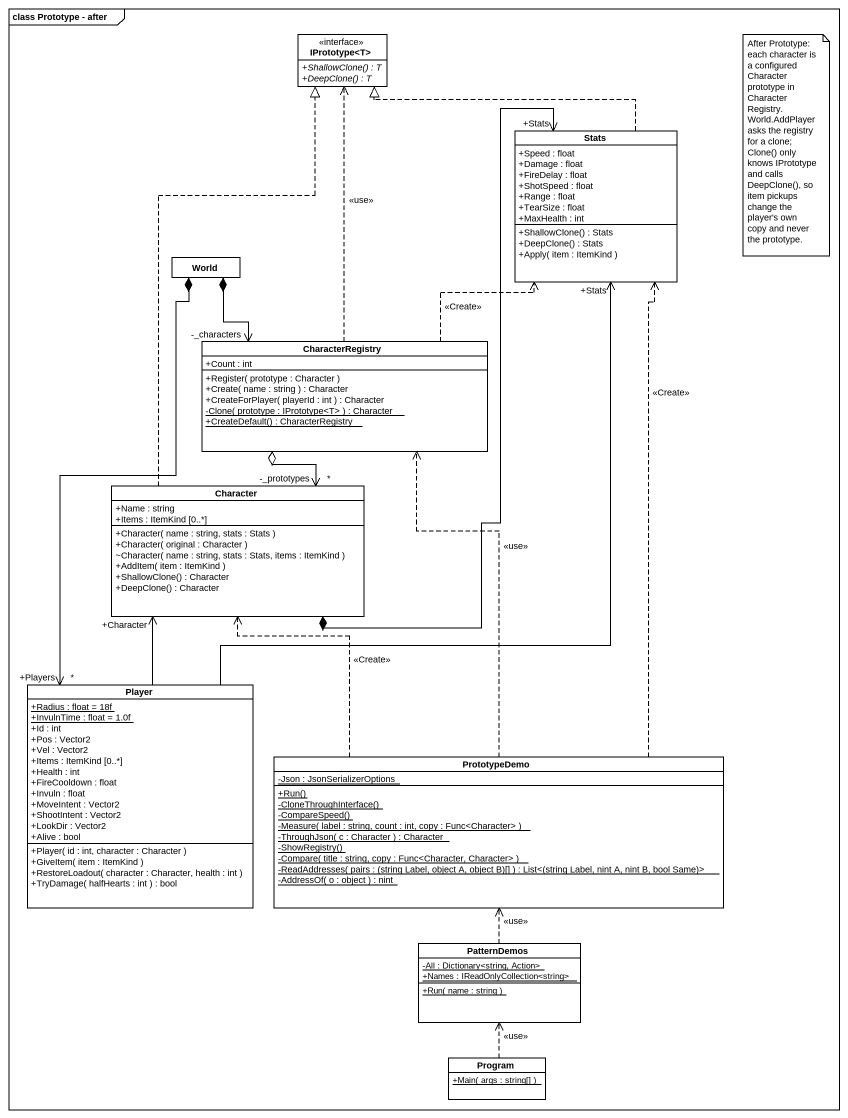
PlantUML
@startuml
mainframe class Prototype - after
hide circle
hide empty members
skinparam classAttributeIconSize 0
interface "IPrototype<T>" as IPrototype_T {
  {abstract} +ShallowClone() : T
  {abstract} +DeepClone() : T
}
class Stats {
  +Speed : float
  +Damage : float
  +FireDelay : float
  +ShotSpeed : float
  +Range : float
  +TearSize : float
  +MaxHealth : int
  +ShallowClone() : Stats
  +DeepClone() : Stats
  +Apply( item : ItemKind )
}
class World
class CharacterRegistry {
  +Count : int
  +Register( prototype : Character )
  +Create( name : string ) : Character
  +CreateForPlayer( playerId : int ) : Character
  {static} -Clone( prototype : IPrototype<T> ) : Character
  {static} +CreateDefault() : CharacterRegistry
}
class Character {
  +Name : string
  +Items : ItemKind [0..*]
  +Character( name : string, stats : Stats )
  +Character( original : Character )
  ~Character( name : string, stats : Stats, items : ItemKind )
  +AddItem( item : ItemKind )
  +ShallowClone() : Character
  +DeepClone() : Character
}
class Player {
  {static} +Radius : float = 18f
  {static} +InvulnTime : float = 1.0f
  +Id : int
  +Pos : Vector2
  +Vel : Vector2
  +Items : ItemKind [0..*]
  +Health : int
  +FireCooldown : float
  +Invuln : float
  +MoveIntent : Vector2
  +ShootIntent : Vector2
  +LookDir : Vector2
  +Alive : bool
  +Player( id : int, character : Character )
  +GiveItem( item : ItemKind )
  +RestoreLoadout( character : Character, health : int )
  +TryDamage( halfHearts : int ) : bool
}
class PrototypeDemo {
  {static} -Json : JsonSerializerOptions
  {static} +Run()
  {static} -CloneThroughInterface()
  {static} -CompareSpeed()
  {static} -Measure( label : string, count : int, copy : Func<Character> )
  {static} -ThroughJson( c : Character ) : Character
  {static} -ShowRegistry()
  {static} -Compare( title : string, copy : Func<Character, Character> )
  {static} -ReadAddresses( pairs : (string Label, object A, object B)[] ) : List<(string Label, nint A, nint B, bool Same)>
  {static} -AddressOf( o : object ) : nint
}
class PatternDemos {
  {static} -All : Dictionary<string, Action>
  {static} +Names : IReadOnlyCollection<string>
  {static} +Run( name : string )
}
class Program {
  {static} +Main( args : string[] )
}
Stats .left.|> IPrototype_T
World *--> "-_characters" CharacterRegistry
World *--> "+Players\n*" Player
CharacterRegistry .up.> IPrototype_T : <<use>>
CharacterRegistry .up.> Stats : <<Create>>
CharacterRegistry o--> "-_prototypes\n*" Character
Character .up.|> IPrototype_T
Character *-up-> "+Stats" Stats
Player -up-> "+Stats" Stats
Player -up-> "+Character" Character
PrototypeDemo .up.> Stats : <<Create>>
PrototypeDemo .up.> CharacterRegistry : <<use>>
PrototypeDemo .up.> Character : <<Create>>
PatternDemos .up.> PrototypeDemo : <<use>>
Program .up.> PatternDemos : <<use>>
note as N1
  After Prototype: each character is a configured Character prototype in CharacterRegistry. World.AddPlayer asks the registry for a clone; Clone() only knows IPrototype and calls DeepClone(), so item pickups change the player's own copy and never the prototype.
end note
@enduml
